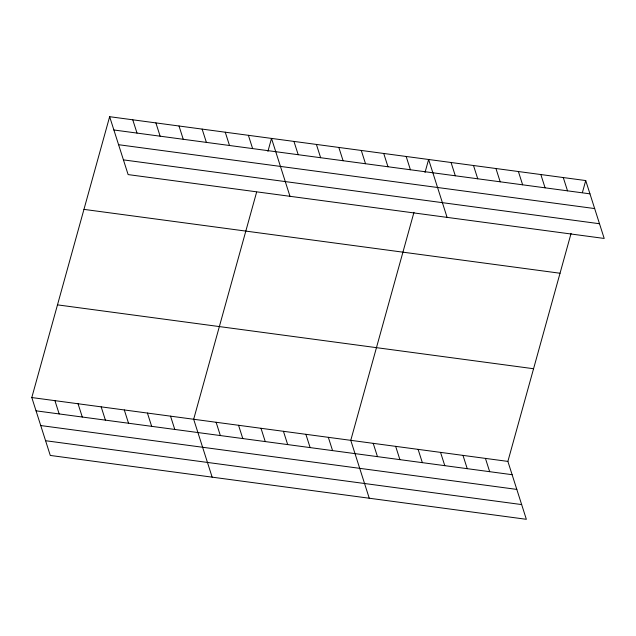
<?xml version="1.0" encoding="UTF-8"?>
<svg xmlns="http://www.w3.org/2000/svg" width="636" height="636" viewBox="0 0 636 636"><rect width="100%" height="100%" fill="white"/><g stroke="black" fill="none" stroke-linecap="round" stroke-linejoin="round"><path stroke-width="0.95" d="M571.08 233.388L507.878 461.41L526.354 519.302L50.276 455.44L31.8 397.548L109.646 116.698L585.724 180.56L604.2 238.452L128.122 174.59L109.646 116.698M256.61 192.167L193.67 419.259L212.146 477.151M267.915 151.384L271.508 138.41L289.984 196.309M413.972 212.313L350.77 440.335L369.246 498.227M425.023 172.459L428.616 159.485L447.092 217.385M582.385 192.613L585.724 180.56M113.884 129.983L589.962 193.845M118.582 144.706L594.66 208.568M123.424 159.875L599.502 223.737M83.96 209.379L560.038 273.242M57.486 304.867L533.564 368.729M31.8 397.548L507.878 461.41M36.037 410.832L512.115 474.695M40.736 425.548L516.814 489.41M45.577 440.716L521.655 504.579M563.281 177.547L567.519 190.84M540.838 174.542L545.076 187.827M518.396 171.529L522.633 184.814M495.945 168.516L500.19 181.809M473.502 165.511L477.747 178.796M451.059 162.498L455.304 175.782M406.173 156.472L410.411 169.764M485.435 458.397L489.672 471.681M383.731 153.467L387.968 166.751M462.992 455.384L467.229 468.668M361.288 150.454L365.525 163.738M440.549 452.371L444.787 465.663M338.845 147.441L343.082 160.733M418.106 449.366L422.344 462.65M316.402 144.436L320.639 157.72M395.664 446.353L399.901 459.637M293.959 141.423L298.197 154.707M373.213 443.34L377.458 456.632M248.39 135.309L252.627 148.593M328.327 437.322L332.572 450.606M225.263 132.209L229.501 145.493M305.884 434.308L310.122 447.601M202.137 129.108L206.382 142.392M283.441 431.303L287.679 444.588M179.018 126.008L183.255 139.292M260.999 428.29L265.236 441.575M155.892 122.899L160.129 136.191M238.556 425.277L242.793 438.562M132.765 119.799L137.01 133.091M216.113 422.272L220.35 435.557M170.543 416.159L174.781 429.443M147.417 413.05L151.662 426.343M124.298 409.95L128.536 423.242M101.172 406.849L105.409 420.134M78.045 403.749L82.29 417.033M54.927 400.648L59.164 413.933"/></g></svg>
